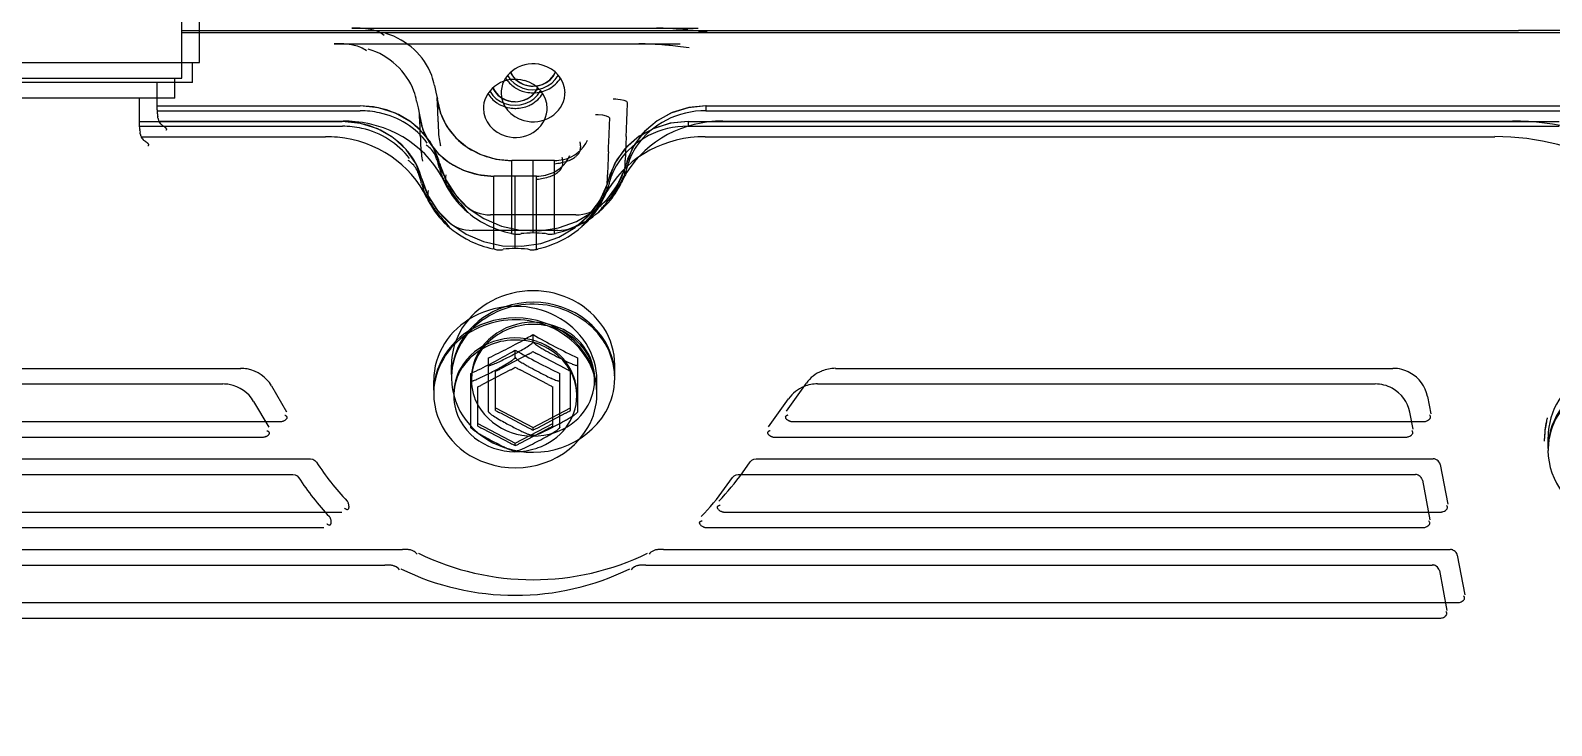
# Model space of a CAD drawing. Header units: inches. Extents: x 4821 to 127877, y 58012 to 433683.
# Drawn here: x 82370.2 to 82661.2, y 383969.6 to 384102.5 of the extents above; entities that cross this region are included whole.
import ezdxf

# ---------------------------------------------------------------- set-up
doc = ezdxf.new("R2010")
doc.units = ezdxf.units.IN
doc.header["$MEASUREMENT"] = 0
for name, color, linetype in [('A-FURN-FIXD', 10, 'Continuous'), ('A-WALL', 53, 'Continuous'), ('Cloums$0$A-COL-HAT', 8, 'Continuous'), ('EMG - ELEC - ID', 26, 'Continuous'), ('NECB-COLUM', 50, 'Continuous')]:
    doc.layers.add(name, color=color, linetype=linetype)

# ---------------------------------------------------------------- blocks, each defined once
blk = doc.blocks.new('COL BASEMT')
at = {"layer": 'Cloums$0$A-COL-HAT'}
h = blk.add_hatch(dxfattribs=at)
h.set_pattern_fill('ANSI31', color=256, scale=500)
h.set_pattern_definition([(45, (1452118.876, 42013.15), (-44.194174, 44.194174), [])])
h.paths.add_polyline_path([(1693546.85, 345625.99), (1693946.85, 345625.99), (1693950.94, 348875.93), (1693546.85, 348875.93)])
h.paths.add_polyline_path([(1688721.85, 335900.88), (1689121.55, 335900.88), (1689121.85, 337327.04), (1693949.19, 337326.96), (1693946.85, 345125.99), (1693546.85, 345125.99), (1693546.85, 337726.97), (1688721.85, 337727.04)])
h.paths.add_polyline_path([(1641271.85, 335200.88), (1640873.67, 335200.88), (1640871.85, 323973.06), (1689121.85, 323973.08), (1689121.4, 335200.88), (1688721.85, 335200.88), (1688721.85, 324373.08), (1641271.85, 324373.06)])
edge = h.paths.add_edge_path()
edge.add_line((1636446.85, 345125.99), (1636046.85, 345125.99))
edge.add_line((1636046.85, 345125.99), (1636049.02, 337698.91))
edge.add_arc((1626263.14, 338211.03), 9799.28, 305.315023, 357.004292, ccw=False)
edge.add_line((1631927.82, 330214.96), (1632171.53, 329896.4))
edge.add_arc((1626336.78, 338141.43), 10100.73, 305.285859, 355.375183)
edge.add_line((1636404.63, 337327), (1640874.01, 337327))
edge.add_line((1640874.01, 337327), (1640873.78, 335900.88))
edge.add_line((1640873.78, 335900.88), (1641271.85, 335900.88))
edge.add_line((1641271.85, 335900.88), (1641271.85, 337725.88))
edge.add_line((1641271.85, 337725.88), (1636446.85, 337725.88))
edge.add_line((1636446.85, 337725.88), (1636446.85, 345125.99))
h.paths.add_polyline_path([(1636046.85, 345625.99), (1636446.85, 345625.99), (1636446.85, 348875.93), (1636048.92, 348875.93)])
blk = doc.blocks.new('A$C0e128a0b')
at = {"layer": 'A-FURN-FIXD'}
for p, q in [((328.63, 2036.75), (328.62, 2010.37)), ((328.92, 1807.59), (328.92, 2037.41)), ((342.42, 1884.42), (342.42, 2016.53)), ((343.15, 1884.39), (343.15, 2016.53)), ((387.5, 2014.69), (387.5, 2014.69)), ((387.62, 2014.66), (387.62, 2014.66)), ((387.87, 2014.6), (387.87, 2014.6)), ((387.97, 2014.58), (387.97, 2014.58)), ((391.74, 2014.84), (390.28, 2014.84)), ((391.95, 2014.84), (391.95, 2014.84)), ((392.3, 2014.84), (392.3, 2014.84)), ((388.53, 2014.48), (388.53, 2014.48)), ((389.04, 2014.4), (389.04, 2014.4)), ((390.02, 2014.31), (390.02, 2014.31)), ((390.6, 2014.3), (390.49, 2014.3)), ((390.49, 2014.3), (390.49, 2014.3)), ((390.9, 2014.3), (390.6, 2014.3)), ((328.62, 1807.59), (328.62, 2010.37)), ((344.73, 1886.98), (344.73, 2006.76)), ((410.53, 1998.37), (416.56, 1999.51)), ((417.74, 1717.91), (417.74, 1998.44)), ((396.8, 1995.79), (402.83, 1996.92)), ((409.68, 1877.96), (409.68, 1997.32)), ((386.49, 1993.85), (389.1, 1994.34)), ((395.95, 1892), (395.95, 1994.74)), ((404.01, 1887.21), (404.01, 1995.86)), ((390.29, 1897.52), (390.29, 1993.28)), ((382.22, 1904.04), (382.22, 1988.61)), ((388.72, 1896.6), (384.47, 1899.63)), ((396, 1891.66), (395.95, 1892)), ((396.16, 1891.36), (396, 1891.66)), ((396.4, 1891.11), (396.16, 1891.36)), ((398.06, 1889.93), (396.4, 1891.11)), ((402.34, 1886.37), (402.34, 1886.37)), ((330.64, 1830.69), (330.64, 1883.2)), ((331.07, 1883.25), (331.2, 1884.57)), ((342.42, 1884.42), (342.7, 1881.68)), ((342.42, 1884.39), (343.15, 1884.39)), ((342.42, 1884.39), (342.68, 1881.78)), ((342.68, 1881.78), (343.43, 1879.28)), ((342.7, 1881.68), (343.52, 1879.07)), ((343.43, 1879.28), (344.67, 1876.98)), ((343.52, 1879.07), (344.85, 1876.73)), ((344.67, 1876.98), (346.3, 1875.06)), ((344.85, 1876.73), (346.64, 1874.74)), ((346.3, 1875.06), (348.29, 1873.54)), ((346.64, 1874.74), (348.76, 1873.27)), ((341.6, 1872.01), (341.48, 1871.43)), ((341.75, 1872.38), (341.6, 1872.01)), ((341.93, 1872.5), (341.75, 1872.38)), ((348.29, 1873.54), (350.52, 1872.52)), ((348.76, 1873.27), (351.14, 1872.35)), ((350.53, 1872.16), (350.53, 1872.16)), ((350.54, 1872.52), (350.54, 1872.52)), ((351.35, 1872.29), (351.14, 1872.35)), ((351.14, 1872.35), (351.14, 1872.35)), ((351.17, 1872.14), (351.22, 1872.14)), ((351.22, 1872.14), (351.22, 1872.14)), ((351.23, 1872.56), (351.23, 1872.56)), ((351.43, 1872.27), (351.3, 1872.31)), ((351.49, 1872.25), (351.35, 1872.29)), ((351.57, 1872.23), (351.43, 1872.27)), ((351.62, 1872.22), (351.49, 1872.25)), ((351.75, 1872.18), (351.57, 1872.23)), ((351.89, 1872.13), (351.7, 1872.19)), ((351.83, 1872.39), (352.32, 1872.26)), ((351.97, 1872.11), (351.83, 1872.15)), ((354.43, 1870.99), (351.96, 1872.11)), ((353.04, 1871.7), (351.97, 1872.11)), ((352.8, 1872.11), (352.12, 1872.06)), ((352.32, 1872.26), (352.8, 1872.11)), ((353.01, 1872.02), (352.8, 1872.11)), ((353.25, 1871.93), (353.01, 1872.02)), ((354.01, 1871.23), (353.04, 1871.7)), ((353.44, 1871.85), (353.25, 1871.93)), ((353.68, 1871.74), (353.44, 1871.85)), ((353.87, 1871.65), (353.68, 1871.74)), ((354.06, 1871.56), (353.87, 1871.65)), ((353.95, 1871.5), (353.95, 1871.5)), ((354.49, 1871.34), (354.06, 1871.56)), ((341.48, 1871.43), (341.4, 1870.61)), ((341.41, 1870.73), (341.41, 1870.32)), ((354.97, 1870.65), (354.01, 1871.23)), ((356.64, 1869.35), (354.43, 1870.99)), ((354.9, 1871.11), (354.49, 1871.34)), ((355.31, 1870.86), (354.9, 1871.11)), ((355.86, 1870.01), (354.97, 1870.65)), ((355.7, 1870.6), (355.31, 1870.86)), ((356.09, 1870.33), (355.7, 1870.6)), ((356.73, 1869.26), (355.86, 1870.01)), ((356.43, 1870.08), (356.09, 1870.33)), ((356.51, 1870.02), (356.43, 1870.08)), ((356.6, 1869.95), (356.51, 1870.02)), ((356.68, 1869.88), (356.6, 1869.95)), ((358.5, 1867.25), (356.64, 1869.35)), ((356.76, 1869.82), (356.68, 1869.88)), ((357.51, 1868.47), (356.73, 1869.26)), ((356.84, 1869.75), (356.76, 1869.82)), ((356.89, 1869.72), (356.84, 1869.75)), ((383.16, 1870.56), (381.7, 1870.56)), ((383.16, 1870.56), (383.16, 1870.56)), ((383.43, 1870.55), (383.43, 1870.55)), ((357.51, 1868.47), (357.51, 1868.47)), ((358.04, 1868.5), (358.24, 1868.33)), ((358.24, 1868.33), (358.4, 1868.2)), ((358.4, 1868.2), (358.57, 1868.07)), ((359.94, 1864.78), (358.5, 1867.25)), ((384.03, 1867.51), (384.03, 1867.51)), ((358.94, 1864.65), (358.94, 1851.7)), ((360.91, 1862.04), (359.94, 1864.78)), ((388.82, 1864.94), (380.63, 1864.94)), ((388.82, 1864.94), (388.86, 1864.91)), ((382.3, 1863.14), (380.08, 1858.89)), ((388.61, 1863.86), (382.66, 1863.86)), ((391.2, 1858.17), (388.23, 1863.86)), ((391.22, 1858.89), (388.99, 1863.14)), ((337.91, 1861.25), (337.32, 1861.59)), ((338.44, 1861.55), (337.83, 1861.97)), ((338.42, 1860.8), (337.91, 1861.25)), ((338.85, 1860.23), (338.42, 1860.8)), ((338.97, 1861.01), (338.44, 1861.55)), ((339.16, 1859.59), (338.85, 1860.23)), ((339.4, 1860.38), (338.97, 1861.01)), ((339.71, 1859.67), (339.4, 1860.38)), ((339.83, 1860.6), (339.83, 1860.6)), ((361.75, 1861.4), (350.71, 1861.4)), ((350.71, 1861.4), (350.71, 1854.94)), ((361.35, 1859.15), (360.91, 1862.04)), ((339.35, 1858.89), (339.16, 1859.59)), ((339.42, 1858.17), (339.35, 1858.89)), ((339.35, 1857.45), (339.42, 1858.17)), ((339.91, 1858.91), (339.71, 1859.67)), ((339.97, 1858.14), (339.91, 1858.91)), ((339.91, 1857.37), (339.97, 1858.14)), ((340.43, 1858.03), (340.43, 1858.03)), ((361.7, 1858.17), (350.71, 1858.17)), ((361.26, 1856.21), (361.35, 1859.15)), ((378.18, 1858.17), (377.09, 1858.17)), ((388.23, 1852.49), (391.2, 1858.17)), ((391.58, 1858.17), (391.2, 1858.17)), ((392.38, 1858.27), (392.38, 1858.17)), ((392.38, 1858.17), (392.38, 1858.08)), ((337.89, 1855.11), (338.41, 1855.56)), ((338.41, 1855.56), (338.83, 1856.11)), ((338.83, 1856.11), (339.15, 1856.75)), ((338.98, 1855.29), (339.4, 1855.91)), ((339.15, 1856.75), (339.35, 1857.45)), ((339.4, 1855.91), (339.71, 1856.61)), ((339.71, 1856.61), (339.91, 1857.37)), ((360.64, 1853.36), (361.26, 1856.21)), ((361.8, 1856.34), (361.8, 1856.34)), ((380.08, 1857.46), (382.3, 1853.21)), ((388.99, 1853.21), (391.22, 1857.46)), ((337.31, 1854.78), (337.89, 1855.11)), ((337.88, 1854.35), (338.47, 1854.76)), ((338.47, 1854.76), (338.98, 1855.29)), ((350.48, 1852.55), (350.71, 1854.94)), ((361.75, 1854.94), (350.71, 1854.94)), ((359.51, 1850.7), (360.64, 1853.36)), ((349.8, 1850.26), (350.48, 1852.55)), ((358.94, 1851.7), (358.94, 1851.7)), ((388.81, 1851.41), (380.63, 1851.41)), ((388.61, 1852.49), (382.66, 1852.49)), ((388.86, 1851.44), (388.82, 1851.41)), ((348.71, 1848.21), (349.8, 1850.26)), ((357.91, 1848.34), (359.51, 1850.7)), ((383.72, 1848.84), (383.72, 1848.84)), ((345.49, 1845.06), (347.26, 1846.46)), ((347.26, 1846.46), (348.71, 1848.21)), ((353.62, 1844.92), (355.93, 1846.39)), ((355.93, 1846.39), (357.91, 1848.34)), ((356.03, 1845.98), (356.42, 1846.26)), ((356.42, 1846.26), (356.47, 1846.3)), ((356.47, 1846.3), (356.55, 1846.36)), ((356.55, 1846.36), (356.63, 1846.43)), ((356.63, 1846.43), (356.71, 1846.49)), ((356.71, 1846.49), (356.8, 1846.56)), ((356.8, 1846.56), (356.89, 1846.64)), ((358.23, 1848.02), (358.03, 1847.83)), ((358.41, 1848.16), (358.23, 1848.02)), ((358.58, 1848.28), (358.41, 1848.16)), ((341.41, 1843.64), (343.51, 1844.11)), ((343.51, 1844.11), (345.49, 1845.06)), ((351.14, 1844), (348.78, 1843.09)), ((351.14, 1844), (353.62, 1844.92)), ((351.64, 1844.14), (351.14, 1844)), ((351.14, 1844), (351.14, 1844)), ((352.13, 1844.29), (351.64, 1844.14)), ((352.8, 1844.24), (352.13, 1844.29)), ((352.8, 1844.24), (352.99, 1844.32)), ((352.8, 1844.24), (352.8, 1844.24)), ((352.99, 1844.32), (353.18, 1844.39)), ((353.18, 1844.39), (353.42, 1844.49)), ((353.42, 1844.49), (353.61, 1844.58)), ((353.61, 1844.58), (353.85, 1844.69)), ((353.85, 1844.69), (354.06, 1844.79)), ((354.06, 1844.79), (354.43, 1844.98)), ((354.1, 1844.94), (354.1, 1844.94)), ((354.43, 1844.98), (354.84, 1845.21)), ((354.84, 1845.21), (355.25, 1845.45)), ((355.25, 1845.45), (355.65, 1845.71)), ((355.65, 1845.71), (356.03, 1845.98)), ((383.16, 1845.79), (381.7, 1845.79)), ((383.37, 1845.79), (383.37, 1845.79)), ((383.72, 1845.79), (383.72, 1845.79)), ((339.32, 1843.21), (340.36, 1843.43)), ((340.36, 1843.43), (341.41, 1843.66)), ((346.66, 1841.63), (344.89, 1839.68)), ((347.34, 1842.18), (345.94, 1840.94)), ((348.78, 1843.09), (346.66, 1841.63)), ((344.89, 1839.68), (343.54, 1837.31)), ((344.74, 1839.46), (343.74, 1837.75)), ((345.94, 1840.94), (344.74, 1839.46)), ((410.24, 1840.8), (410.24, 1840.8)), ((343.54, 1837.31), (342.71, 1834.71)), ((343.74, 1837.75), (343.03, 1835.93)), ((409.68, 1719.02), (409.68, 1838.39)), ((342.71, 1834.71), (342.42, 1831.93)), ((343.03, 1835.93), (342.58, 1833.97)), ((342.58, 1833.97), (342.42, 1831.96)), ((342.42, 1801.11), (342.42, 1831.93)), ((343.15, 1801.11), (343.15, 1831.94)), ((344.73, 1801.54), (344.73, 1829.37)), ((403.47, 1829.65), (403.47, 1829.65)), ((404.01, 1720.49), (404.01, 1829.14)), ((396.18, 1825.08), (396.44, 1825.33)), ((396.44, 1825.33), (396.44, 1825.33)), ((395.95, 1824.42), (396.01, 1824.77)), ((395.95, 1721.61), (395.95, 1824.42)), ((396.01, 1824.77), (396.18, 1825.08)), ((384.86, 1818.48), (388.79, 1820.79)), ((390.29, 1723.07), (390.29, 1819.83)), ((382.22, 1727.74), (382.22, 1813.82)), ((335.83, 1807.59), (322.21, 1807.59)), ((335.83, 1807.59), (322.21, 1807.59)), ((335.83, 1733.29), (335.83, 1807.59)), ((335.83, 1733.29), (335.83, 1807.59)), ((338.86, 1806.51), (335.83, 1806.51)), ((338.86, 1806.51), (335.83, 1806.51)), ((338.86, 1806.51), (338.86, 1734.37)), ((338.86, 1806.51), (338.86, 1734.37)), ((338.86, 1801.11), (342.96, 1801.11))]:
    blk.add_line(p, q, dxfattribs=at)
for centre, major_axis, start_param, end_param in [((378.35, 2006.8), (0, 35.87), 1.030603, 1.571948), ((392.11, 2026.81), (0, 11.98), 1.91, 3.132188), ((392.19, 2026.81), (0, 11.98), 3.150997, 4.373186), ((390.35, 2026.77), (0, -11.93), -1.059274, -0.005882), ((392.36, 2026.69), (0, -11.85), -0.974256, -0.031972), ((388.59, 2019.55), (0, -5), -0.268622, -0.235908), ((388.75, 2020.23), (0, -5.7), -0.235745, -0.213067), ((390.83, 2030.34), (0, 16.05), 2.926421, 2.943238), ((390.84, 2030.37), (0, 16.08), 2.943238, 2.950397), ((390.96, 2031.02), (0, 16.74), 2.950216, 2.986665), ((390.89, 2030.78), (0, -16.49), -0.189321, -0.12025), ((391.74, 2026.46), (0, 11.63), 3.141594, 3.160185), ((392.3, 2026.36), (0, 11.52), 3.114611, 3.141588), ((390.85, 2030.27), (0, -15.98), -0.155029, -0.132083), ((390.66, 2028.55), (0, 14.26), 3.007573, 3.119035), ((390.68, 2028.76), (0, 14.46), 3.020463, 3.093041), ((390.6, 2027.12), (0, 12.82), 3.093452, 3.132319), ((390.6, 2026.75), (0, 12.45), 3.121126, 3.132124), ((417.21, 1998.82), (0, -0.716), 3.735146, 3.933515), ((417.09, 1999.01), (0, -0.488), 3.501231, 3.738234), ((417.04, 1999.14), (0, 0.351), 0.107319, 0.3585), ((417.04, 1999.11), (0, -0.379), 2.971657, 3.239949), ((417.02, 1998.99), (0, -0.507), 2.73774, 2.970826), ((416.96, 1998.84), (0, -0.664), 2.337115, 2.735167), ((416.6, 1998.48), (0, 1.19), -0.880474, -0.807006), ((416.51, 1998.4), (0, -1.32), 1.804791, 2.256811), ((416.67, 1998.44), (0, 1.14), -1.567344, -1.335457), ((403.43, 1996.29), (0, -0.646), 3.60628, 3.932642), ((403.36, 1996.44), (0, -0.472), 3.441068, 3.604385), ((403.33, 1996.55), (0, -0.355), 3.103111, 3.445799), ((403.32, 1996.52), (0, -0.393), 2.790288, 3.09622), ((403.29, 1996.41), (0, -0.508), 2.59253, 2.790776), ((403.19, 1996.24), (0, 0.708), -0.74189, -0.551642), ((402.97, 1996), (0, 1.04), -0.94249, -0.745676), ((402.64, 1995.74), (0, -1.48), 1.923161, 2.196667), ((402.78, 1995.79), (0, 1.32), -1.414784, -1.210898), ((410.41, 1997.32), (0, -0.784), 4.511644, 4.707943), ((410.6, 1997.27), (0, -0.991), 4.252321, 4.506434), ((410.86, 1997.13), (0, 1.3), 0.464799, 1.108084), ((410.68, 1997.49), (0, -0.896), 3.322963, 3.597208), ((387.36, 1988.38), (0, -5.55), 3.308664, 4.179641), ((389.7, 1993.71), (0, -0.646), 3.60628, 3.932642), ((389.63, 1993.86), (0, 0.472), 0.299476, 0.462792), ((389.6, 1993.97), (0, -0.355), 3.103111, 3.445799), ((389.59, 1993.94), (0, 0.393), -0.351305, -0.045373), ((389.56, 1993.83), (0, -0.508), 2.59253, 2.790776), ((389.46, 1993.66), (0, 0.708), -0.74189, -0.551642), ((389.25, 1993.42), (0, -1.04), 2.199103, 2.395916), ((388.91, 1993.16), (0, -1.48), 1.923161, 2.196667), ((396.68, 1994.74), (0, 0.784), 1.370051, 1.56635), ((396.87, 1994.69), (0, -0.991), 4.252321, 4.506434), ((397.13, 1994.55), (0, -1.3), 3.606392, 4.249677), ((396.96, 1994.91), (0, 0.896), 0.18137, 0.455615), ((403.18, 1995.86), (0, 0.893), -1.566844, -1.415909), ((389.06, 1993.21), (0, 1.32), -1.414784, -1.210898), ((389.45, 1993.27), (0, 0.893), -1.566844, -1.415909), ((387.07, 1988.61), (0, -5.17), 4.187131, 4.711805), ((387.1, 1904.05), (0, 5.21), 1.572319, 1.980371), ((387.3, 1904.17), (0, 5.45), 1.984524, 2.5546), ((388.99, 1897.6), (0, 1.39), 3.931843, 4.228512), ((389.37, 1897.38), (0, 0.935), 4.228713, 4.350242), ((388.12, 1897.88), (0, -2.36), 1.212296, 1.237574), ((388.6, 1897.7), (0, -1.82), 1.236096, 1.293792), ((389.05, 1897.57), (0, 1.33), 4.43212, 4.556213), ((389.37, 1897.52), (0, -0.973), 1.414748, 1.567452), ((391.22, 1897.57), (0, -2.15), -1.219382, -1.199177), ((390.79, 1897.39), (0, 1.66), 1.938808, 1.994052), ((390.25, 1897.12), (0, 1.03), 1.98902, 2.102218), ((389.92, 1896.92), (0, -0.616), -1.039178, -0.931586), ((389.75, 1896.78), (0, -0.396), -0.93646, -0.780544), ((389.67, 1896.7), (0, 0.275), 2.361733, 2.500494), ((389.62, 1896.62), (0, 0.181), 2.486453, 3.162766), ((389.62, 1896.71), (0, 0.267), 3.169599, 3.516437), ((389.57, 1896.86), (0, -0.434), 0.365073, 0.507794), ((389.48, 1897.03), (0, -0.626), 0.510395, 0.65478), ((389.29, 1897.29), (0, 0.949), 3.797162, 3.927085), ((377.1, 1856.52), (0, 40.2), -0.733794, -0.589757), ((360.46, 1886.87), (0, 16.78), 1.564727, 2.61003), ((405.46, 1887.16), (0, 2.69), 1.803196, 1.83837), ((404.54, 1886.89), (0, 1.67), 1.838468, 1.883208), ((404.03, 1886.71), (0, -1.1), -1.261076, -1.170999), ((403.65, 1886.54), (0, -0.655), -1.171823, -1.064546), ((403.49, 1886.44), (0, 0.45), 2.077325, 2.174552), ((403.36, 1886.35), (0, 0.291), 2.168706, 2.375871), ((403.28, 1886.26), (0, 0.167), 2.366008, 2.846242), ((403.29, 1886.28), (0, -0.192), -0.276036, 0.140335), ((403.27, 1886.41), (0, -0.316), 0.138253, 0.391408), ((403.2, 1886.59), (0, -0.51), 0.386505, 0.518035), ((403.11, 1886.77), (0, 0.722), 3.660841, 3.761862), ((402.93, 1887.03), (0, -1.04), 0.624118, 0.750652), ((402.62, 1887.38), (0, 1.53), 3.895783, 4.187464), ((403.08, 1887.09), (0, 0.953), 4.188875, 4.31573), ((401.92, 1887.6), (0, 2.29), 4.318164, 4.359711), ((402.44, 1887.4), (0, -1.7), 1.215918, 1.291015), ((402.9, 1887.26), (0, -1.2), 1.289716, 1.409269), ((403.18, 1887.22), (0, -0.891), 1.408408, 1.567799), ((450.39, 1867.85), (0, -128.18), 4.59197, 4.604381), ((354.8, 1884.35), (0, -12.43), 4.708807, 5.71407), ((377.65, 1875.95), (0, 50.17), 1.472461, 1.512126), ((401.32, 1873.58), (0, -75.54), 4.605104, 4.615638), ((362.75, 1876.86), (0, 34.25), 1.511496, 1.569572), ((425.65, 1877.92), (0, -17.03), 4.709993, 4.727812), ((415.82, 1877.75), (0, 6.55), 1.586169, 1.633002), ((413.66, 1877.62), (0, 4.24), 1.634483, 1.688631), ((412.63, 1877.49), (0, 3.14), 1.689575, 1.76217), ((411.7, 1877.28), (0, -2.13), -1.385999, -1.156564), ((411.33, 1877.12), (0, 1.69), 1.991686, 2.505078), ((354.4, 1883.86), (0, 11.79), 2.581078, 2.851214), ((379.35, 1858.17), (0, 37.25), 4.227212, 5.197566), ((320.86, 1203.36), (0, -669.52), 3.103944, 3.108017), ((329.68, 1461.74), (0, -410.97), 3.096516, 3.103151), ((355.09, 2068.68), (0, 196.57), 3.097911, 3.107158), ((355.07, 2076.63), (0, -204.52), -0.033021, -0.02836), ((392.93, 3443.69), (0, 1572.18), 3.112219, 3.112826), ((346.24, 1720.31), (0, 151.93), -0.034646, -0.030158), ((353.65, 1883.67), (0, 11.64), 2.852773, 2.909844), ((348.28, 1859.41), (0, 13.3), -0.313078, -0.231873), ((348.2, 1781.64), (0, -90.56), 3.098935, 3.106051), ((354.33, 1883.67), (0, -11.59), -0.288826, -0.231748), ((359.96, 1886.22), (0, -15.95), -0.52312, -0.409425), ((340.85, 1844.75), (0, 30.18), -0.475874, -0.436032), ((342.35, 1847.93), (0, 26.62), -0.483325, -0.476874), ((344.13, 1851.47), (0, 22.61), -0.549881, -0.482005), ((348.78, 1858.78), (0, -13.98), 2.490626, 2.73153), ((344.34, 1851.99), (0, -22.04), 2.449216, 2.588198), ((348.38, 1858.33), (0, 14.59), -1.347577, -0.655303), ((383.95, 1858.19), (0, -12.54), 3.641744, 5.071), ((381.71, 1858.84), (0, -11.72), 3.142585, 3.678813), ((383.43, 1858.92), (0, 11.64), 0.000837, 0.488622), ((383.73, 1858.91), (0, -11.65), 3.169392, 3.6487), ((383.16, 1858.93), (0, -11.62), 3.122999, 3.141592), ((383.72, 1859.03), (0, 11.53), 0.000013, 0.026974), ((383.71, 1858.92), (0, 11.64), -0.488622, -0.000837), ((383.19, 1858.19), (0, -12.54), 1.212185, 2.641441), ((353.8, 1864.67), (0, 5.48), 4.709066, 5.478682), ((342.86, 1849.99), (0, 24.59), -0.718815, -0.690089), ((382.14, 1858.24), (0, 12.46), 0.544047, 1.576202), ((384.29, 1858.16), (0, 12.59), 0.519602, 2.177417), ((383.8, 1858.48), (0, 9.03), 0.009409, 1.231594), ((384.07, 1858.59), (0, 8.92), 0.042332, 0.930791), ((384.03, 1858.82), (0, 8.69), 0.000011, 0.038324), ((383.95, 1858.48), (0, -9.03), 1.909999, 3.132184), ((345.71, 1861.5), (0, 5.32), -1.327616, -0.386657), ((348.57, 1862.43), (0, -2.96), 3.176055, 3.396803), ((348.56, 1862.87), (0, -2.53), 2.923006, 3.181388), ((348.69, 1863.5), (0, -1.89), 2.591901, 2.923001), ((348.51, 1863.21), (0, -2.23), 2.306025, 2.585269), ((347.86, 1862.58), (0, -3.17), 2.098404, 2.304276), ((307.93, 1903.75), (0, -86.72), 1.017422, 1.106732), ((379.09, 1865.51), (0, 2.96), 4.351216, 4.409077), ((381.72, 1864.89), (0, -0.0471), 1.964104, 3.098278), ((381, 1864.86), (0, -0.822), 1.282621, 1.541303), ((381.6, 1864.85), (0, -0.175), 1.528158, 1.927192), ((388.77, 1864.71), (0, 0.227), -0.561751, -0.452312), ((388.75, 1864.69), (0, 0.257), -0.581984, -0.559728), ((388.7, 1864.6), (0, 0.362), -0.751638, -0.58715), ((388.01, 1863.87), (0, 1.4), -0.907887, -0.778541), ((386.18, 1861.94), (0, -4.14), 2.19601, 2.311506), ((340.5, 1858.28), (0, 4.74), 0.016412, 1.298227), ((335.77, 1858.01), (0, 5.04), -1.032369, -0.540216), ((340.43, 1858.86), (0, -4.15), 3.058276, 3.14083), ((340.33, 1858.21), (0, -4.81), 1.270356, 3.047118), ((346.59, 1861.8), (0, -4.74), 1.931272, 2.097655), ((345.48, 1861.4), (0, 5.58), -1.56917, -1.319789), ((344.32, 1860.89), (0, 7.32), -1.362827, -1.210534), ((341.67, 1860.26), (0, 10.22), -1.454213, -1.359467), ((384.48, 1858.19), (0, -9.52), 4.065558, 5.730954), ((324.82, 1894.58), (0, -67.78), 1.059332, 1.08104), ((357.88, 1875.8), (0, 27.84), 4.222104, 4.257352), ((368.67, 1870.13), (0, 15), 4.259217, 4.299969), ((376.74, 1866.31), (0, 5.59), 4.30947, 4.376291), ((353.54, 1880.27), (0, -35.13), 1.061627, 1.076113), ((361.63, 1875.6), (0, -25.32), 1.076837, 1.088895), ((365.29, 1849.14), (0, 28.9), -1.057764, -1.03635), ((355.87, 1843.44), (0, -40.45), 2.079433, 2.084533), ((378.21, 1855.84), (0, -14.6), 2.128799, 2.194308), ((366.89, 1848.22), (0, 28.88), -1.035315, -1.010489), ((345.52, 1834.72), (0, -55.37), 2.080014, 2.105911), ((336.08, 1858.32), (0, 3.48), -0.536293, -0.380275), ((335.96, 1858.16), (0, -3.69), 1.564722, 2.596901), ((336.25, 1858.37), (0, 4.42), -1.128762, -1.042827), ((335.81, 1858.17), (0, 4.93), -1.55296, -1.133156), ((375.77, 1858.17), (0, 15.02), 1.448491, 1.693102), ((358.6, 1860.52), (0, 3.53), -1.381275, -1.269489), ((360.5, 1860.68), (0, -1.47), 1.119, 1.514673), ((359.42, 1860.69), (0, -2.63), 1.627671, 1.760026), ((359.98, 1860.73), (0, -2.04), 1.504501, 1.625452), ((384.11, 1858.16), (0, -9.46), 4.353783, 5.783028), ((357.28, 1874.24), (0, 27.63), 4.14956, 4.176191), ((335.46, 1888.06), (0, -54.7), 1.034844, 1.061746), ((383.63, 1858.16), (0, -9.46), 0.500158, 1.929403), ((334.85, 1828.19), (0, -68.49), 2.06131, 2.082245), ((366.76, 1846.36), (0, -29.91), 2.029452, 2.061419), ((340.54, 1858.13), (0, 4.81), 1.270356, 3.047118), ((335.86, 1858.14), (0, -3.79), 1.411012, 1.570689), ((335.82, 1858.18), (0, 4.92), 4.546209, 4.682198), ((335.73, 1858.17), (0, -5.01), 1.541356, 1.588026), ((382.34, 1858.16), (0, -12.68), 4.711394, 5.230567), ((285.78, 1798.51), (0, 114.22), -1.029656, -1.02118), ((378.18, 1858.34), (0, -0.167), 0.007647, 0.54362), ((378.18, 1857.99), (0, -0.186), 2.63639, 3.114765), ((378.1, 1858.49), (0, 0.337), 3.673819, 3.956228), ((378.09, 1857.84), (0, -0.36), 2.348892, 2.610841), ((373.94, 1862.6), (0, -6.39), 0.822889, 0.891298), ((375.53, 1855.29), (0, 4.1), -0.896011, -0.81802), ((376.18, 1855.68), (0, -3.32), 2.213185, 2.285864), ((374.42, 1862.1), (0, -5.68), 0.903262, 0.968282), ((368.15, 1849.46), (0, 13.9), -1.010229, -0.939559), ((367.91, 1867.05), (0, 14.2), 4.099935, 4.151711), ((356.37, 1872.9), (0, 28.9), 4.177943, 4.199357), ((359.51, 1845.41), (0, 25.02), -1.04386, -1.035616), ((352.35, 1841), (0, 33.85), -1.062823, -1.044538), ((346.95, 1878.59), (0, 40.45), 4.198651, 4.203751), ((362.46, 1841.76), (0, 35.13), -1.076113, -1.061627), ((361.45, 1875.18), (0, -36.36), 1.06168, 1.070079), ((369.99, 1870.22), (0, 25.99), 4.210863, 4.230446), ((370.54, 1846.44), (0, -25.32), 2.052698, 2.064756), ((378.73, 1852.7), (0, 15.65), -1.144288, -1.113742), ((386.71, 1856.52), (0, -6.32), 1.9093, 2.003894), ((387.75, 1859.4), (0, 5.13), 4.310184, 4.403693), ((390.44, 1857.9), (0, -2.11), 1.832646, 1.917913), ((391.32, 1858.19), (0, -1.13), 1.261457, 1.367548), ((391.56, 1858.23), (0, -0.868), 1.692419, 1.830138), ((391.83, 1858.08), (0, 0.584), 4.50821, 4.7136), ((391.79, 1858.26), (0, -0.624), 1.583022, 1.678906), ((336, 1858.09), (0, -3.64), 0.400636, 1.418415), ((335.71, 1858.41), (0, 5.14), 3.684797, 4.07742), ((336.12, 1858.07), (0, 4.59), 4.081754, 4.182575), ((335.96, 1858.13), (0, -4.77), 1.048152, 1.408572), ((340.36, 1858.07), (0, -4.74), 0.016412, 1.298227), ((360.51, 1855.6), (0, 1.47), 4.155022, 4.551892), ((358.59, 1855.66), (0, -3.53), 1.656338, 1.768065), ((359.99, 1855.71), (0, 2.03), 4.541682, 4.662899), ((359.43, 1855.74), (0, 2.63), 4.665131, 4.797637), ((308.96, 1813.17), (0, 85.48), -1.10695, -1.027678), ((352.09, 1838.72), (0, 34.12), -1.046517, -1.010572), ((320.87, 1819.42), (0, -72.62), 2.068543, 2.095561), ((331.47, 1890.17), (0, 72.62), 4.187675, 4.214106), ((354.93, 1876.6), (0, -44.15), 1.071653, 1.093389), ((374.41, 1865.88), (0, -20.77), 1.09229, 1.126939), ((382.17, 1861.95), (0, -11.61), 1.126236, 1.167572), ((340.43, 1857.48), (0, 4.15), 3.058276, 3.14083), ((339.69, 1854.98), (0, 11.75), 4.03142, 4.709646), ((348.12, 1858.13), (0, -14.89), 1.089969, 1.344373), ((383.53, 1857.77), (0, -11.98), -1.231593, -0.009404), ((345.25, 1833.51), (0, 43.03), -1.095085, -1.072291), ((365.61, 1844.68), (0, 18.61), -1.146345, -1.093672), ((352.54, 1835.48), (0, -36.36), 2.071513, 2.079912), ((383.61, 1857.77), (0, 11.98), 3.150997, 4.373186), ((361.27, 1869.67), (0, 33.85), 4.186131, 4.204416), ((362.31, 1871.11), (0, -34.6), 1.011795, 1.046463), ((348.65, 1857.78), (0, -14.22), 0.412836, 1.093588), ((353.79, 1851.68), (0, 5.5), 3.94698, 4.71482), ((381.77, 1857.72), (0, 11.93), 2.082319, 3.13571), ((383.78, 1857.64), (0, -11.85), -0.974256, -0.031972), ((377.14, 1850.22), (0, 5.12), -1.216407, -1.144001), ((367.78, 1846.58), (0, 15.75), -1.234991, -1.219698), ((381.02, 1851.49), (0, -0.803), 1.699002, 1.929002), ((381.72, 1851.45), (0, -0.0406), -0.025653, 0.966692), ((381.69, 1851.48), (0, 0.0809), 4.114201, 4.484075), ((381.18, 1851.51), (0, 0.632), -1.559689, -1.433351), ((381.57, 1851.51), (0, -0.212), 1.336028, 1.596764), ((361.08, 1840.44), (0, -25.99), 2.05274, 2.072323), ((368.43, 1865.25), (0, -25.02), 1.035616, 1.04386), ((388.75, 1851.68), (0, -0.275), 0.447834, 0.664071), ((388.57, 1851.9), (0, 0.566), 3.824899, 4.038775), ((394.42, 1846.81), (0, 7.49), 0.845721, 0.885987), ((386.77, 1853.94), (0, -3.35), 0.871091, 0.942485), ((378.15, 1860.56), (0, -14.68), 0.945674, 1.011073), ((384.04, 1857.63), (0, -8.8), -0.539589, -0.039313), ((383.72, 1857.61), (0, 8.78), 2.652962, 3.140757), ((384.03, 1857.53), (0, 8.7), 3.103286, 3.141564), ((384.02, 1857.61), (0, -8.78), 0.000836, 0.488631), ((340.21, 1854.74), (0, 11.18), 3.324162, 4.017024), ((347.9, 1857.92), (0, 14.35), 3.45343, 3.937356), ((346.05, 1861.23), (0, 18.45), 3.709863, 3.770246), ((341.73, 1867.51), (0, -26.24), 0.629926, 0.672417), ((327.8, 1886.1), (0, 50.03), 3.814998, 3.84174), ((343.76, 1907.17), (0, 63.41), 3.159381, 3.174832), ((360.33, 1829.56), (0, -16.63), 3.559637, 4.614574), ((345.05, 1867.35), (0, -23.57), 0.031019, 0.093197), ((345.86, 1857.84), (0, -14.01), 0.094972, 0.18186), ((353.73, 1832.46), (0, 11.86), 0.234288, 0.610336), ((353.72, 1832.47), (0, -11.85), 3.375724, 3.752082), ((346.21, 1855.56), (0, -11.7), 0.185313, 0.206144), ((353.96, 1832.34), (0, -11.83), 3.391797, 3.449607), ((348.34, 1856.66), (0, 13), 3.37401, 3.448997), ((359.14, 1810.53), (0, 34.32), 0.229217, 0.249029), ((348.95, 1856.97), (0, 13.37), 3.373545, 3.453344), ((339.48, 1875.41), (0, 34.26), 3.569255, 3.584399), ((353.47, 1849.36), (0, 4.47), 3.001619, 3.291634), ((342.45, 1868.78), (0, -26.91), 0.441865, 0.473998), ((344.46, 1864.59), (0, 22.2), 3.616002, 3.630413), ((346.36, 1860.87), (0, 17.96), 3.628155, 3.705344), ((383.16, 1857.42), (0, 11.63), 3.141594, 3.160185), ((383.72, 1857.31), (0, 11.52), 3.114611, 3.141588), ((341.27, 1832.37), (0, 11.06), 0.338789, 1.250773), ((341.03, 1832.85), (0, -10.52), 3.315806, 3.472596), ((412.92, 350.33), (0, -1495.25), 3.191837, 3.192815), ((340.46, 1853.64), (0, 10.05), 3.241927, 3.31738), ((345.7, 1775.61), (0, -68.17), 3.177018, 3.191341), ((345.92, 1761.72), (0, 82.06), 0.014388, 0.032288), ((354.71, 1832.08), (0, -12.31), 3.756841, 4.482555), ((351, 1840.12), (0, -3.36), 4.020212, 4.141109), ((351.4, 1839.71), (0, -3.95), 3.530436, 4.010957), ((352.58, 1836.99), (0, -6.94), 3.450732, 3.548666), ((413.66, 1838.73), (0, 4.24), 1.452962, 1.507109), ((412.63, 1838.86), (0, -3.14), 4.521016, 4.593611), ((411.7, 1839.07), (0, 2.13), 1.156564, 1.385999), ((411.33, 1839.23), (0, -1.69), 3.778107, 4.2915), ((415.82, 1838.59), (0, -6.55), 4.650184, 4.697016), ((425.65, 1838.43), (0, 17.03), 1.555373, 1.573192), ((335.34, 1832.59), (0, 4.9), 0.907805, 1.334427), ((355.13, 1831.93), (0, 12.78), 1.33721, 1.570023), ((340.43, 1831.61), (0, -10.43), 4.583772, 4.661112), ((337.27, 1832.04), (0, -7.03), 4.468552, 4.582605), ((347.66, 1831.21), (0, 18.16), 1.519412, 1.563973), ((389.59, 1830.81), (0, -62.88), 4.703952, 4.714199), ((360.91, 1829.37), (0, -17.26), 4.60716, 4.712217), ((376.98, 1860), (0, 40.41), 3.681178, 3.875045), ((402.73, 1829.52), (0, -0.62), 3.732438, 3.87256), ((402.87, 1829.31), (0, -0.876), 3.627816, 3.73589), ((403.03, 1828.97), (0, 1.26), 0.349342, 0.485963), ((403.21, 1828.45), (0, 1.8), 0.041965, 0.3485), ((403.18, 1828.99), (0, -1.27), 3.047356, 3.180675), ((403.21, 1829.39), (0, -0.869), 2.93769, 3.043341), ((403.26, 1829.65), (0, -0.603), 2.798135, 2.936436), ((403.35, 1829.89), (0, -0.342), 2.491592, 2.809612), ((403.44, 1830.02), (0, 0.185), 4.668625, 5.6507), ((403.19, 1830.05), (0, 0.46), 4.401458, 4.517858), ((403.33, 1830.02), (0, -0.303), 1.374701, 1.537181), ((402.03, 1830.69), (0, -1.86), 0.938403, 0.976422), ((402.51, 1830.35), (0, 1.24), 4.110153, 4.276845), ((402.97, 1830.12), (0, -0.699), 1.136016, 1.259858), ((390.3, 1820.12), (0, 1.09), 0.987625, 1.090991), ((389.98, 1820.34), (0, 0.684), 0.891983, 0.987374), ((389.82, 1820.49), (0, 0.457), 0.761021, 0.895828), ((389.72, 1820.6), (0, 0.295), 0.573833, 0.766626), ((389.66, 1820.69), (0, 0.188), -0.011041, 0.586385), ((389.66, 1820.62), (0, -0.261), 2.73815, 3.119375), ((389.6, 1820.47), (0, 0.424), -0.531824, -0.390149), ((389.52, 1820.32), (0, -0.601), 2.462253, 2.607223), ((389.33, 1820.07), (0, 0.919), -0.836508, -0.681078), ((387.27, 1813.73), (0, 5.4), 0.496651, 1.373125), ((391, 1819.73), (0, -1.93), 4.266523, 4.288322), ((390.75, 1819.86), (0, -1.64), 4.2282, 4.268544), ((389.04, 1819.79), (0, 1.34), -1.115211, -0.837239), ((389.38, 1819.97), (0, -0.928), 1.908365, 2.026383), ((388.22, 1819.54), (0, 2.25), -1.261853, -1.236565), ((388.58, 1819.67), (0, -1.84), 1.833894, 1.880483), ((388.98, 1819.78), (0, -1.4), 1.724397, 1.836688), ((389.32, 1819.83), (0, 1.03), -1.567695, -1.41637), ((387.08, 1813.81), (0, 5.18), 1.380568, 1.570199), ((357.58, 1791.91), (0, -16.44), 4.026638, 4.048339), ((347.63, 1800.59), (0, 2.74), 0.827246, 0.884374), ((346.66, 1801.54), (0, -1.33), 3.900689, 3.969058), ((346.24, 1802.02), (0, -0.67), 3.787478, 3.90318), ((346.03, 1802.31), (0, -0.306), 3.586392, 3.792984), ((345.97, 1802.46), (0, -0.14), 3.313614, 3.588684), ((345.96, 1802.52), (0, -0.0769), 2.323774, 3.339311), ((345.91, 1802.48), (0, -0.144), 2.035745, 2.32568), ((345.79, 1802.41), (0, 0.29), -1.296337, -1.110412), ((345.94, 1802.46), (0, -0.127), 1.696006, 1.857064), ((346, 1802.46), (0, 0.0629), 4.520066, 4.840582), ((342.84, 1806.57), (0, 5.46), 3.165196, 3.178401), ((342.8, 1807.26), (0, 6.14), 3.17988, 3.238534), ((342.63, 1809.13), (0, 8.02), 3.238974, 3.283937), ((342.17, 1812.49), (0, -11.42), 0.142767, 0.174338), ((344.9, 1795.88), (0, -5.44), 3.297884, 3.312479), ((347.65, 1776.37), (0, -25.17), 3.283088, 3.292265), ((343.83, 1804.78), (0, -3.53), 0.147338, 0.189998), ((344.13, 1803.13), (0, -1.85), 0.188909, 0.27014), ((344.28, 1802.61), (0, 1.31), 3.405953, 3.713143), ((344.13, 1802.83), (0, -1.58), 0.579886, 0.796277), ((343.37, 1803.63), (0, -2.71), 0.794902, 0.858042), ((340.98, 1805.82), (0, 6.07), 4.001463, 4.041529)]:
    blk.add_ellipse(centre, major_axis=major_axis, ratio=0.9375, start_param=start_param, end_param=end_param, dxfattribs=at)

msp = doc.modelspace()

# ---------------------------------------------------------------- hatches: boundary and pattern name
at = {"layer": 'A-WALL'}
h = msp.add_hatch(dxfattribs=at)
h.set_pattern_fill('ANSI36', color=3, scale=250)
h.set_pattern_definition([(45, (-1206225.3, -363005.7), (420.9495, 1543.4815), [1984.375, -396.875, 0, -396.875])])
h.paths.add_polyline_path([(86321.51, 396060.39), (78773.72, 396060.36), (78773.72, 379510.37), (86321.51, 379510.37)])
h.paths.add_polyline_path([(35926.89, 396110.37), (28823.73, 396110.37), (28823.73, 387310.43), (35926.89, 387310.43)])
h = msp.add_hatch(dxfattribs=at)
h.set_pattern_fill('ANSI36', color=3, scale=250)
h.set_pattern_definition([(45, (-1206228.7, -363008.7), (420.9495, 1543.4815), [1984.375, -396.875, 0, -396.875])])
h.paths.add_polyline_path([(86318.11, 396057.41), (78770.32, 396057.38), (78770.32, 379507.39), (86318.11, 379507.39)])
h.paths.add_polyline_path([(35923.49, 396107.39), (28820.33, 396107.39), (28820.33, 387307.45), (35923.49, 387307.44)])

# ---------------------------------------------------------------- block references
at = {"layer": 'EMG - ELEC - ID', "xscale": 1.260932877019967, "yscale": 1.260932877019967, "zscale": 1.260932877019967, "rotation": 270.0008681710996}
for p in [(80123.35, 384519.79), (80119.95, 384516.81)]:
    msp.add_blockref('A$C0e128a0b', p, dxfattribs=at)
at = {"layer": 'NECB-COLUM'}
for p in [(-1607623.13, 42184.44), (-1607626.53, 42181.46)]:
    msp.add_blockref('COL BASEMT', p, dxfattribs=at)

doc.saveas('drawing.dxf')
